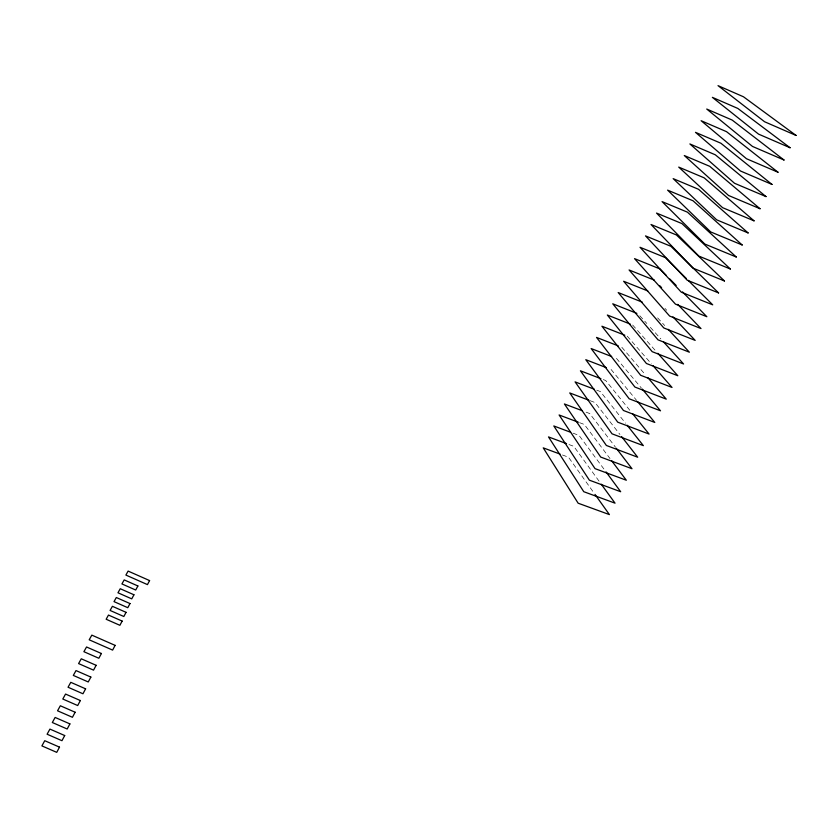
<?xml version="1.0" encoding="UTF-8"?>
<svg xmlns="http://www.w3.org/2000/svg" width="838" height="838" viewBox="0 0 838 838"><rect width="100%" height="100%" fill="white"/><g stroke="black" fill="none" stroke-linecap="round" stroke-linejoin="round"><path stroke-width="0.63" stroke-dasharray="4.19 3.14" d="M562.466 454.992L568.478 457.213L594.247 493.341M568.96 444.538L573.768 446.329L599.757 482.122M573.045 433.173L579.058 435.425L604.491 469.825M579.561 422.677L584.369 424.489L610.012 458.564M586.076 412.17L589.69 413.543L615.542 447.272M590.203 400.721L595.022 402.554L619.963 434.513M596.75 390.173L600.364 391.556L625.515 423.19M603.308 379.604L605.717 380.525L631.077 411.835M664.963 308.384L666.744 310.269M657.631 317.895L664.681 325.521M639.834 315.779L646.831 323.489M650.33 327.344L660.826 338.919M632.659 325.029L656.091 351.352M627.243 336.174L651.356 363.786M621.848 347.299L645.312 374.691M616.454 358.402L641.395 388.067M611.08 369.474L636.65 400.459"/><path stroke-width="1.26" d="M560.067 454.091L543.244 447.859L578.147 503.209L609.415 514.595L595.011 494.41M566.551 443.648L548.513 436.923L583.772 491.707L615.04 503.167L601.275 484.228M570.647 432.272L553.803 425.955L589.397 480.184L620.675 491.717L606.031 471.909M578.356 422.226L559.103 414.978L595.043 468.641L626.332 480.237L611.562 460.628M582.462 410.798L564.414 403.968L600.699 457.066L631.999 468.735L616.328 448.288M588.999 400.271L569.746 392.938L606.366 445.46L637.676 457.202L621.576 436.577M594.341 389.251L575.078 381.877L612.054 433.833L643.364 445.638L627.138 425.233M600.898 378.671L580.42 370.794L617.742 422.184L649.073 434.053L632.711 413.857M606.262 367.61L585.783 359.691L623.462 410.494L654.792 422.446L637.467 401.454M611.635 356.527L591.157 348.556L629.181 398.794L660.522 410.809L642.233 389.052M618.235 345.885L596.53 337.41L634.911 387.051L666.262 399.139L647.826 377.624M624.834 335.231L601.925 326.223L640.661 375.288L672.024 387.449L653.074 365.756M630.249 324.076L607.341 315.025L646.423 363.493L677.795 375.728L657.83 353.301M636.88 313.37L612.756 303.796L652.205 351.677L683.578 363.975L663.455 341.81M642.317 302.172L618.182 292.546L657.998 339.83L689.381 352.201L668.211 329.334M647.764 290.943L623.629 281.264L663.801 327.951L695.184 340.396L672.966 316.858M654.426 280.185L629.076 269.962L669.614 316.052L701.008 328.569L677.722 304.383M686.312 278.499L665.393 257.612L640.023 247.283L681.284 292.169L712.709 304.833L688.134 280.311M666.22 275.346L659.904 268.914L634.544 258.638L675.438 304.121L706.853 316.712L682.478 291.896M669.834 279.023L676.151 285.454M659.81 285.768L661.601 287.633M115.12 645.375L112.617 650.099L89.195 639.803L91.824 635.131L115.12 645.375M149.583 580.577L147.457 584.61L125.889 575.067L128.12 571.087L149.583 580.577M64.704 735.534L61.96 740.698L47.106 734.224L49.934 729.091L64.704 735.534M59.508 747.14L56.733 752.356L41.9 745.893L44.749 740.708L59.508 747.14M75.137 712.237L72.435 717.286L57.55 710.792L60.336 705.764L75.137 712.237M69.91 723.896L67.187 729.008L52.323 722.513L55.13 717.443L69.91 723.896M126.077 612.337L123.835 616.506L110.082 610.441L112.397 606.303L126.077 612.337M85.612 688.826L82.962 693.77L68.046 687.244L70.78 682.331L85.612 688.826M122.149 621.084L119.886 625.305L106.154 619.251L108.479 615.061L122.149 621.084M80.364 700.547L77.693 705.544L62.798 699.028L65.553 694.063L80.364 700.547M96.14 665.309L93.542 670.138L78.594 663.581L81.276 658.794L96.14 665.309M133.944 594.77L131.744 598.866L117.969 592.791L120.243 588.726L133.944 594.77M130.005 603.559L127.785 607.697L114.02 601.621L116.314 597.515L130.005 603.559M90.871 677.083L88.241 681.964L73.315 675.418L76.017 670.578L90.871 677.083M101.419 653.514L98.853 658.27L83.894 651.702L86.544 646.978L101.419 653.514M137.893 585.971L135.704 590.025L121.919 583.929L124.181 579.906L137.893 585.971M718.575 292.912L687.15 280.175L645.511 235.897L670.882 246.288L718.575 292.912M724.451 280.971L693.016 268.16L651.021 224.5L676.392 234.944L724.451 280.971M730.348 269.008L698.902 256.124L656.531 213.072L681.912 223.568L730.348 269.008M736.256 257.004L704.8 244.047L662.062 201.612L687.453 212.171L736.256 257.004M742.175 244.979L710.718 231.948L667.603 190.132L692.995 200.753L742.175 244.979M748.104 232.933L716.647 219.818L673.155 178.63L698.557 189.304L748.104 232.933M754.053 220.844L722.586 207.667L678.717 167.097L704.13 177.824L754.053 220.844M760.024 208.735L728.536 195.474L684.29 155.533L709.713 166.322L760.024 208.735M765.995 196.595L734.507 183.26L689.884 143.947L715.306 154.8L765.995 196.595M771.987 184.423L740.499 171.015L695.488 132.341L720.91 143.246L771.987 184.423M777.999 172.23L746.49 158.738L701.102 120.703L726.536 131.671L777.999 172.23M784.012 160.006L752.503 146.441L706.727 109.045L732.171 120.064L784.012 160.006M790.056 147.75L758.537 134.111L712.373 97.355L737.817 108.437L790.056 147.75M796.1 135.463L764.57 121.74L718.019 85.644L743.474 96.779L796.1 135.463"/></g></svg>
